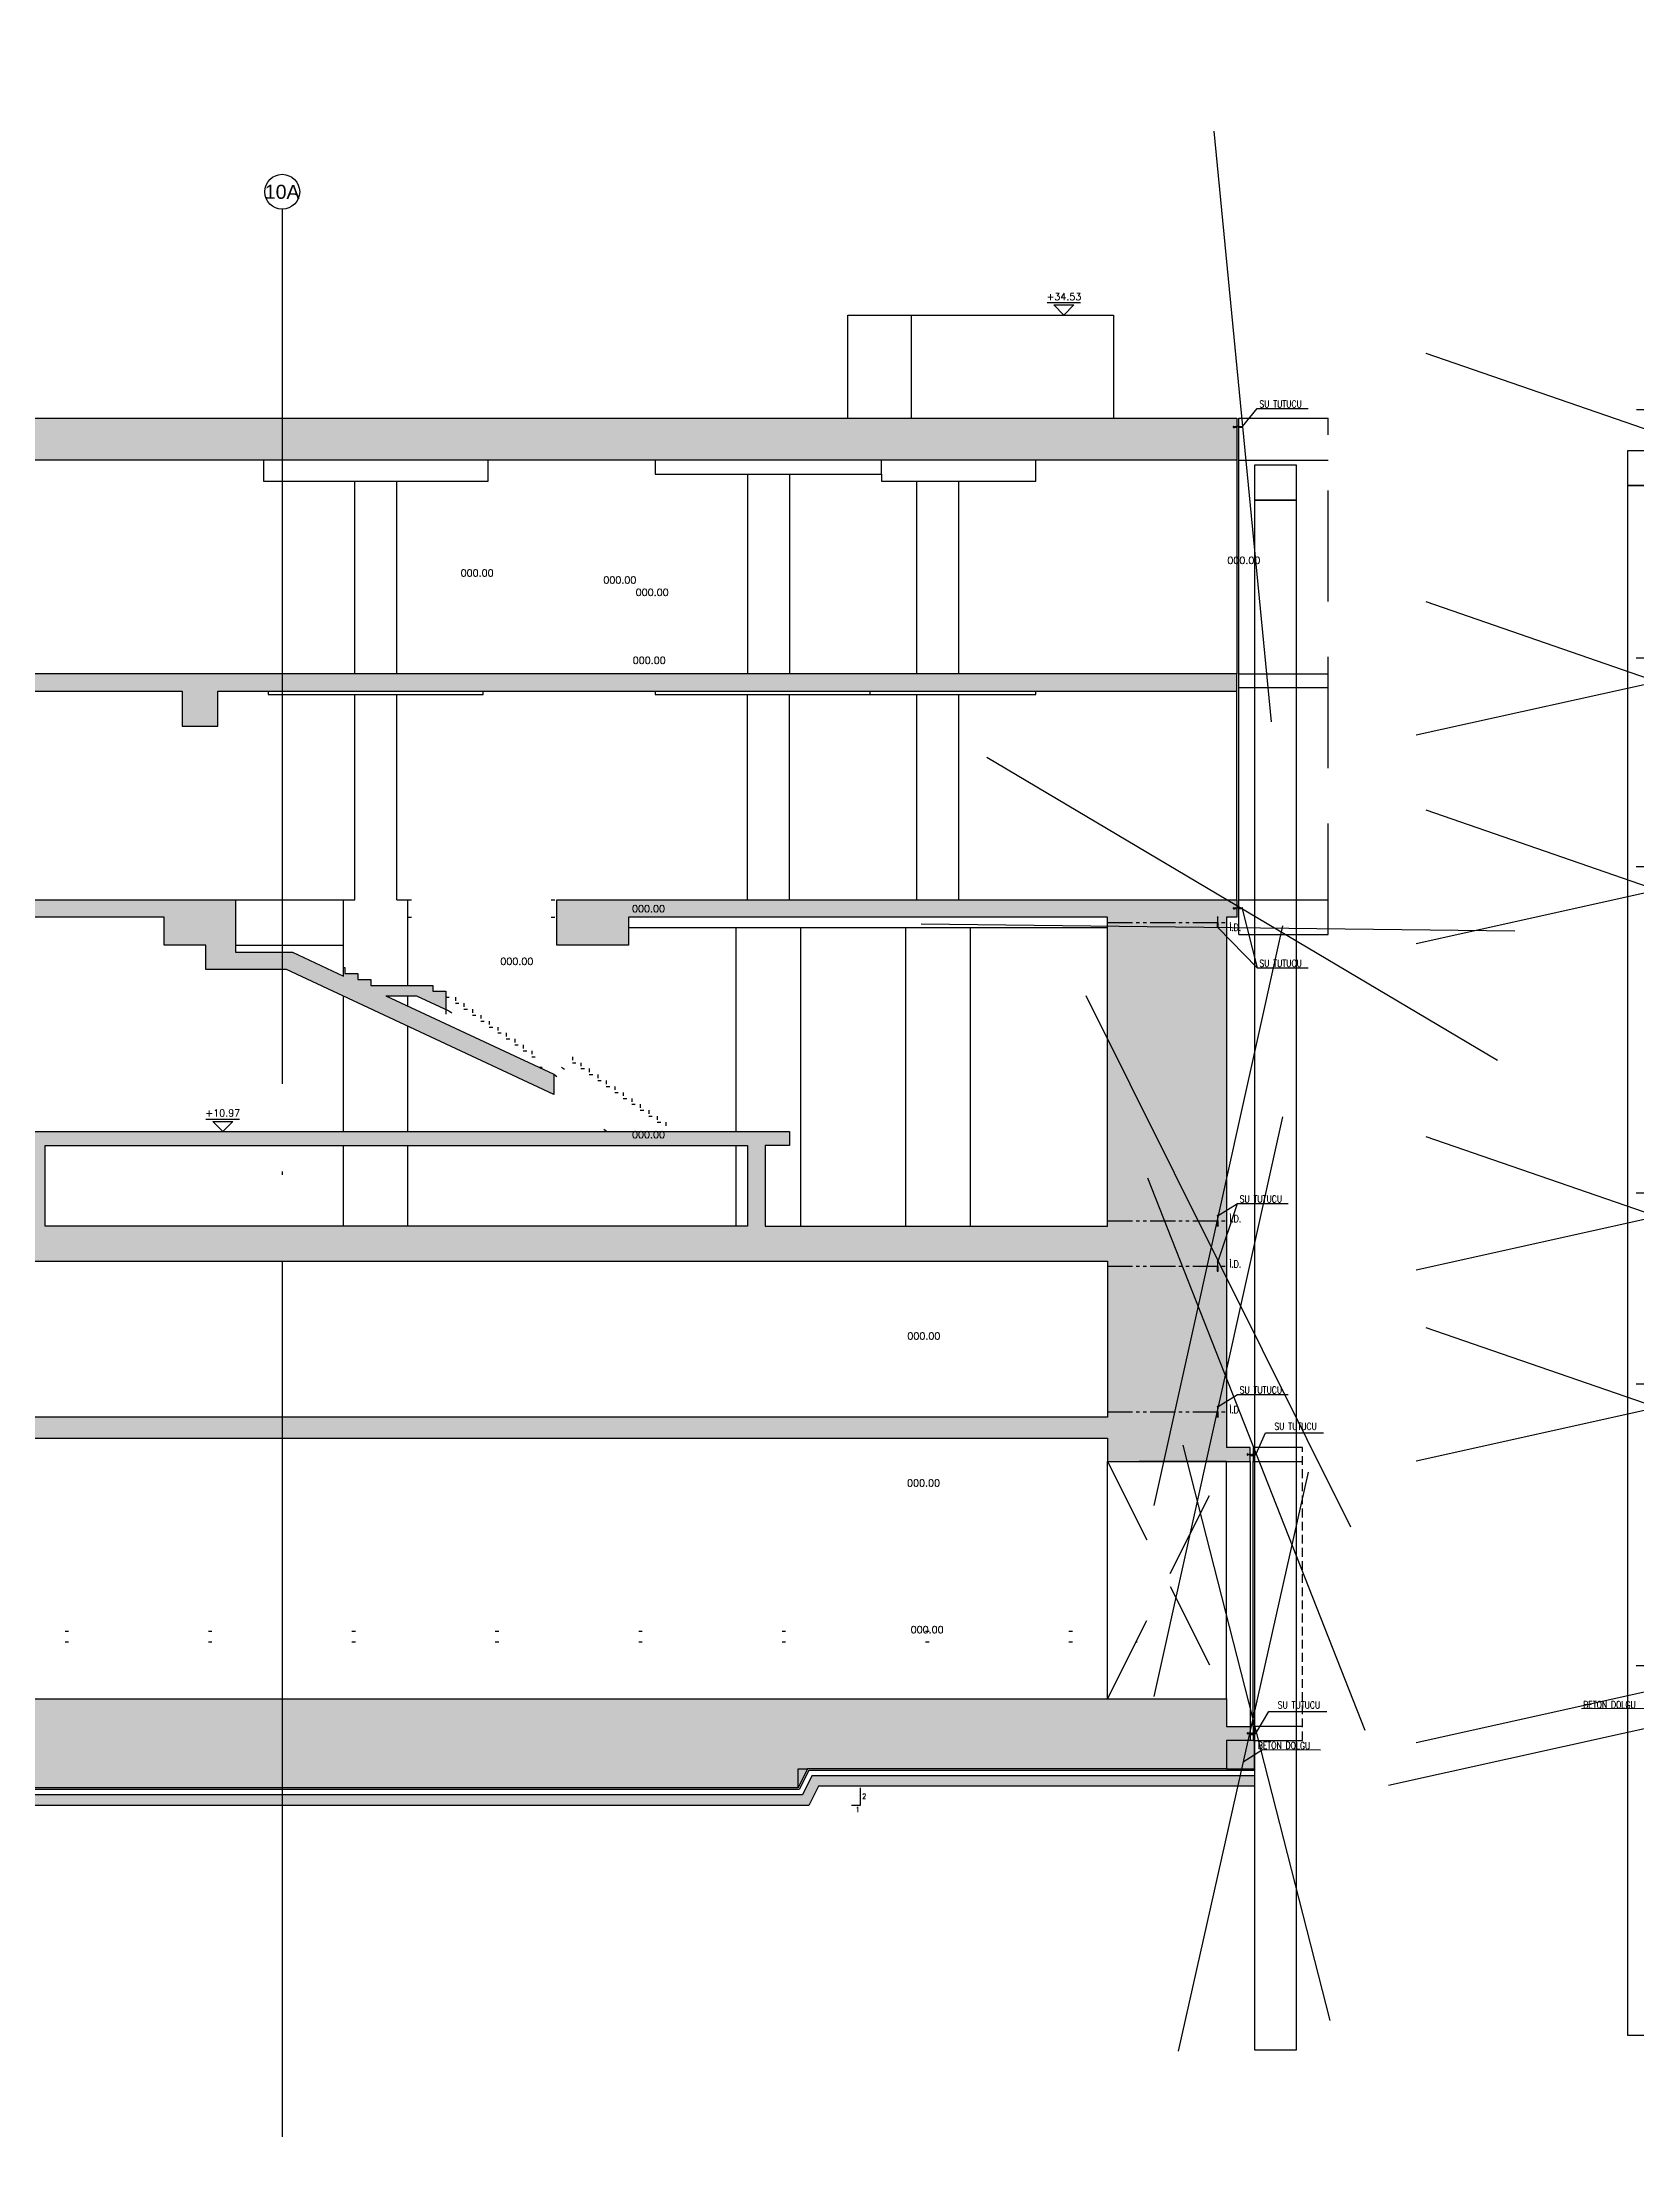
# Model space of a CAD drawing. Header units: millimetres. Extents: x 400392 to 401186, y 4543812 to 4544115.
# Drawn here: x 400952 to 400997.6, y 4543889.4 to 4543950 of the extents above; entities that cross this region are included whole.
import ezdxf
from ezdxf.enums import TextEntityAlignment as Align

# ---------------------------------------------------------------- set-up
doc = ezdxf.new("R2010")
doc.units = ezdxf.units.MM
for name, pattern in [('ACAD_ISO05W100', [33, 24, -3, 0, -3, 0, -3]), ('AKS', [3, 2.5, -0.25, 0, -0.25]), ('CIZGI', [0.4, 0.25, -0.15]), ('CONTINU', [0]), ('Dot', [4, 0, -4]), ('HIDDEN', [0.375, 0.25, -0.125]), ('HIDDEN2', [4.7625, 3.175, -1.5875]), ('UUC-ST-KAL-I05-101-U-000$0$ACAD_ISO05W100', [33, 24, -3, 0, -3, 0, -3])]:
    doc.linetypes.add(name, pattern=pattern)
for name, color, linetype in [('aks prota', 2, 'AKS'), ('caks prota', 4, 'Continuous'), ('görünüş prota', 4, 'Continuous'), ('inşaat derzi prota', 11, 'Continuous'), ('kesik prota', 2, 'CIZGI'), ('kesit prota', 1, 'Continuous'), ('kesit tarama prota', 252, 'Continuous'), ('kolon tarama prota', 252, 'Continuous'), ('kot prota', 4, 'Continuous'), ('not yazısı prota', 6, 'Continuous'), ('not çizgisi prota', 4, 'Continuous'), ('PRT-CST-rc_level', 6, 'Continuous'), ('PRT-CST-rc_levermark', 4, 'Continuous'), ('st_s_not yazısı', 6, 'Continuous'), ('st_s_su tutucu', 2, 'Continuous'), ('st_s_ölçü', 4, 'Continuous'), ('t35 prota', 3, 'Continuous'), ('taks prota', 7, 'Continuous'), ('UUC-ST-KAL-I05-101-U-000$0$st_s_su tutucu', 2, 'Continuous')]:
    doc.layers.add(name, color=color, linetype=linetype)
doc.layers.add('PRT-KD-kazik', color=172, linetype='Continuous', lineweight=25)
doc.styles.add('NOT', font='romanstw.shx')
doc.styles.add('OLCU', font='romanstw.shx')
doc.styles.add('TAKS', font='Arial Unicode.ttf')
doc.styles.add('TSIMPLEX', font='romanstw.shx')
doc.dimstyles.new('1-50', dxfattribs={"dimtxt": 10, "dimasz": 4, "dimexe": 4, "dimexo": 8, "dimgap": 4, "dimtad": 1, "dimdec": 1, "dimrnd": 0.05, "dimzin": 9, "dimdsep": 46, "dimtxsty": 'OLCU', "dimblk1": 'OBLIQUE', "dimblk2": 'OBLIQUE', "dimsah": 1, "dimcen": 2, "dimdle": 4, "dimclrd": 4, "dimclre": 4, "dimclrt": 3, "dimadec": 1, "dimazin": 0, "dimtfac": 1, "dimtdec": 1, "dimtix": 1, "dimtmove": 2, "dimatfit": 3, "dimldrblk": 'OBLIQUE', "dimfxl": 1, "dimtvp": 1, "dimtolj": 1, "dimtzin": 1, "dimarcsym": 0})

# ---------------------------------------------------------------- blocks, each defined once
blk = doc.blocks.new('_Oblique')
at = {"layer": 'st_s_ölçü', "lineweight": -2}
blk.add_line((-0.5, -0.5), (0.5, 0.5), dxfattribs=at)
blk = doc.blocks.new('KOTK5')
at = {"layer": 'PRT-CST-rc_levermark'}
blk.add_line((217, 160), (-213, 160), dxfattribs=at)
blk.add_lwpolyline([(130, 130), (-130, 130), (0, 0)], close=True, dxfattribs=at)
at = {"layer": 'PRT-CST-rc_level', "style": 'OLCU'}
blk.add_attdef('000.00', text='', height=90, dxfattribs=at).set_placement((0, 193), align=Align.CENTER)
blk = doc.blocks.new('D')
at = {"layer": 'st_s_su tutucu', "linetype": 'CONTINU', "ltscale": 0.2}
for p, q in [((-39988, 52508), (-39993, 52508)), ((-39993, 52508), (-39993, 52507)), ((-39993, 52507), (-39991, 52506)), ((-39991, 52499), (-39992, 52499)), ((-39992, 52499), (-39992, 52498)), ((-39992, 52498), (-39991, 52498)), ((-39991, 52489), (-39992, 52489)), ((-39992, 52489), (-39992, 52488)), ((-39992, 52488), (-39991, 52488)), ((-39991, 52479), (-39992, 52479)), ((-39992, 52479), (-39992, 52478)), ((-39992, 52478), (-39991, 52478)), ((-39992, 52468), (-39992, 52469)), ((-39992, 52469), (-39991, 52469)), ((-39991, 52468), (-39992, 52468)), ((-39991, 52506), (-39991, 52499)), ((-39991, 52498), (-39991, 52489)), ((-39991, 52488), (-39991, 52479)), ((-39991, 52469), (-39991, 52478)), ((-39991, 52459), (-39991, 52468)), ((-39990, 52506), (-39988, 52507)), ((-39990, 52499), (-39990, 52506)), ((-39989, 52499), (-39990, 52499)), ((-39990, 52489), (-39990, 52498)), ((-39990, 52498), (-39989, 52498)), ((-39989, 52489), (-39990, 52489)), ((-39990, 52479), (-39990, 52488)), ((-39990, 52488), (-39989, 52488)), ((-39989, 52479), (-39990, 52479)), ((-39990, 52478), (-39989, 52478)), ((-39990, 52478), (-39990, 52469)), ((-39990, 52469), (-39989, 52469)), ((-39989, 52468), (-39990, 52468)), ((-39990, 52468), (-39990, 52459)), ((-39989, 52498), (-39989, 52499)), ((-39989, 52488), (-39989, 52489)), ((-39989, 52478), (-39989, 52479)), ((-39989, 52469), (-39989, 52468)), ((-39988, 52507), (-39988, 52508)), ((-39993, 52449), (-39991, 52450)), ((-39993, 52448), (-39993, 52449)), ((-39988, 52448), (-39993, 52448)), ((-39992, 52458), (-39992, 52459)), ((-39992, 52459), (-39991, 52459)), ((-39991, 52458), (-39992, 52458)), ((-39991, 52450), (-39991, 52458)), ((-39990, 52459), (-39989, 52459)), ((-39989, 52458), (-39990, 52458)), ((-39990, 52458), (-39990, 52450)), ((-39990, 52450), (-39988, 52449)), ((-39989, 52459), (-39989, 52458)), ((-39988, 52449), (-39988, 52448))]:
    blk.add_line(p, q, dxfattribs=at)

msp = doc.modelspace()

# ---------------------------------------------------------------- hatches: boundary and pattern name
at = {"layer": 'kesit tarama prota'}
h = msp.add_hatch(color=256, dxfattribs=at)
h.dxf.hatch_style = 1
h.paths.add_polyline_path([(400986.17786, 4543939.232), (400906.40129, 4543939.232), (400906.40129, 4543941.172), (400901.79816, 4543941.172), (400901.79816, 4543939.232), (400880.97478, 4543939.232), (400880.97478, 4543908.48188), (400880.57478, 4543908.48188), (400880.57478, 4543908.08188), (400882.97478, 4543908.08188), (400882.97478, 4543910.082), (400891.07478, 4543910.082), (400891.07478, 4543908.78201), (400898.61117, 4543908.78201), (400898.61117, 4543910.082), (400982.47521, 4543910.082), (400982.47521, 4543909.41195), (400986.55838, 4543909.41196), (400986.55838, 4543909.81196), (400985.87786, 4543909.81196), (400985.87786, 4543924.972), (400986.17786, 4543924.972), (400986.17786, 4543925.472), (400966.73822, 4543925.472), (400966.73822, 4543924.172), (400968.77962, 4543924.172), (400968.77962, 4543924.972), (400982.47521, 4543924.972), (400982.47521, 4543916.142), (400972.69273, 4543916.142), (400972.69273, 4543918.442), (400973.38338, 4543918.442), (400973.38338, 4543918.842), (400950.91611, 4543918.842), (400950.91611, 4543918.442), (400951.59663, 4543918.442), (400951.59663, 4543916.142), (400909.72295, 4543916.142), (400922.4189, 4543923.47202), (400925.78776, 4543923.47202), (400925.78776, 4543924.972), (400930.98287, 4543924.972), (400930.98287, 4543923.472), (400937.28287, 4543923.472), (400937.28287, 4543924.972), (400955.50858, 4543924.972), (400955.50858, 4543924.172), (400956.70054, 4543924.172), (400956.70054, 4543923.472), (400959.00781, 4543923.472), (400966.65083, 4543919.90205), (400966.65083, 4543920.4794), (400961.84957, 4543922.722), (400962.71992, 4543922.722), (400963.55932, 4543922.33718), (400963.55932, 4543922.682), (400963.55932, 4543922.852), (400963.1885, 4543922.852), (400963.1885, 4543923.022), (400961.41598, 4543923.022), (400961.41598, 4543923.192), (400961.04516, 4543923.192), (400961.04516, 4543923.362), (400960.63464, 4543923.362), (400960.63464, 4543923.28948), (400959.17341, 4543923.972), (400957.55119, 4543923.972), (400957.55119, 4543925.472), (400937.97059, 4543925.472), (400945.69554, 4543929.93201), (400949.71785, 4543929.93201), (400949.71785, 4543931.432), (400956.02002, 4543931.432), (400956.02002, 4543930.43201), (400957.0408, 4543930.43201), (400957.0408, 4543931.432), (400986.17786, 4543931.432), (400986.17786, 4543931.93201), (400946.89388, 4543931.93201), (400946.89388, 4543931.782), (400946.60388, 4543931.782), (400946.60388, 4543931.612), (400946.31388, 4543931.612), (400946.31388, 4543931.442), (400946.02388, 4543931.442), (400946.02388, 4543931.272), (400945.73388, 4543931.272), (400945.73388, 4543931.102), (400945.44388, 4543931.102), (400945.44388, 4543930.932), (400945.15388, 4543930.932), (400945.15388, 4543930.762), (400944.86388, 4543930.762), (400944.86388, 4543930.592), (400944.57388, 4543930.592), (400944.57388, 4543930.422), (400944.28388, 4543930.422), (400944.28388, 4543930.252), (400943.99388, 4543930.252), (400943.99388, 4543930.082), (400943.70388, 4543930.082), (400943.70388, 4543929.912), (400943.41388, 4543929.912), (400943.41388, 4543929.742), (400942.22388, 4543929.742), (400942.22388, 4543929.572), (400941.93388, 4543929.572), (400941.93388, 4543929.402), (400941.64388, 4543929.402), (400941.64388, 4543929.232), (400941.35388, 4543929.232), (400941.35388, 4543929.062), (400941.06388, 4543929.062), (400941.06388, 4543928.892), (400940.77388, 4543928.892), (400940.77388, 4543928.722), (400940.48388, 4543928.722), (400940.48388, 4543928.552), (400940.19388, 4543928.552), (400940.19388, 4543928.382), (400939.90388, 4543928.382), (400939.90388, 4543928.212), (400939.61388, 4543928.212), (400939.61388, 4543928.042), (400939.32388, 4543928.042), (400939.32388, 4543927.872), (400939.03388, 4543927.872), (400939.03388, 4543927.702), (400938.74388, 4543927.702), (400938.74388, 4543927.532), (400937.55388, 4543927.532), (400937.55388, 4543927.362), (400937.26388, 4543927.362), (400937.26388, 4543927.192), (400936.97388, 4543927.192), (400936.97388, 4543927.022), (400936.68388, 4543927.022), (400936.68388, 4543926.852), (400936.39388, 4543926.852), (400936.39388, 4543926.682), (400936.10388, 4543926.682), (400936.10388, 4543926.512), (400935.81388, 4543926.512), (400935.81388, 4543926.342), (400935.52388, 4543926.342), (400935.52388, 4543926.172), (400935.23388, 4543926.172), (400935.23388, 4543926.002), (400934.94388, 4543926.002), (400934.94388, 4543925.832), (400934.65388, 4543925.832), (400934.65388, 4543925.662), (400934.36388, 4543925.662), (400934.36388, 4543925.472), (400932.60787, 4543925.472), (400932.60787, 4543925.272), (400934.37381, 4543925.272), (400934.37381, 4543923.972), (400931.48287, 4543923.972), (400931.48287, 4543925.272), (400931.80787, 4543925.272), (400931.80787, 4543925.472), (400924.49578, 4543925.472), (400924.49578, 4543925.322), (400924.20578, 4543925.322), (400924.20578, 4543925.152), (400923.91578, 4543925.152), (400923.91578, 4543924.982), (400923.62578, 4543924.982), (400923.62578, 4543924.812), (400923.33578, 4543924.812), (400923.33578, 4543924.642), (400923.04578, 4543924.642), (400923.04578, 4543924.472), (400922.75578, 4543924.472), (400922.75578, 4543924.302), (400922.46578, 4543924.302), (400922.46578, 4543924.132), (400922.17578, 4543924.132), (400922.17578, 4543923.962), (400921.88578, 4543923.962), (400921.88578, 4543923.792), (400921.59578, 4543923.792), (400921.59578, 4543923.622), (400921.30578, 4543923.622), (400921.30578, 4543923.452), (400921.01578, 4543923.452), (400921.01578, 4543923.282), (400920.72578, 4543923.282), (400920.72578, 4543923.112), (400919.52578, 4543923.112), (400919.52578, 4543922.942), (400919.23578, 4543922.942), (400919.23578, 4543922.772), (400918.94578, 4543922.772), (400918.94578, 4543922.602), (400918.65578, 4543922.602), (400918.65578, 4543922.432), (400918.36578, 4543922.432), (400918.36578, 4543922.262), (400918.07578, 4543922.262), (400918.07578, 4543922.092), (400917.78578, 4543922.092), (400917.78578, 4543921.922), (400917.49578, 4543921.922), (400917.49578, 4543921.752), (400917.20578, 4543921.752), (400917.20578, 4543921.582), (400916.91578, 4543921.582), (400916.91578, 4543921.412), (400916.62578, 4543921.412), (400916.62578, 4543921.242), (400916.33578, 4543921.242), (400916.33578, 4543921.072), (400916.04578, 4543921.072), (400916.04578, 4543920.902), (400915.75578, 4543920.902), (400915.75578, 4543920.732), (400914.55578, 4543920.732), (400914.55578, 4543920.562), (400914.26578, 4543920.562), (400914.26578, 4543920.392), (400913.97578, 4543920.392), (400913.97578, 4543920.222), (400913.68578, 4543920.222), (400913.68578, 4543920.052), (400913.39578, 4543920.052), (400913.39578, 4543919.882), (400913.10578, 4543919.882), (400913.10578, 4543919.712), (400912.81578, 4543919.712), (400912.81578, 4543919.542), (400912.52578, 4543919.542), (400912.52578, 4543919.372), (400912.23578, 4543919.372), (400912.23578, 4543919.202), (400911.94578, 4543919.202), (400911.94578, 4543919.032), (400911.65578, 4543919.032), (400911.65578, 4543918.862), (400911.36578, 4543918.862), (400911.36578, 4543918.692), (400911.07578, 4543918.692), (400911.07578, 4543918.522), (400910.78578, 4543918.522), (400910.78578, 4543918.352), (400909.58578, 4543918.352), (400909.58578, 4543918.182), (400909.29578, 4543918.182), (400909.29578, 4543918.012), (400909.00578, 4543918.012), (400909.00578, 4543917.842), (400908.71578, 4543917.842), (400908.71578, 4543917.672), (400908.42578, 4543917.672), (400908.42578, 4543917.502), (400908.13578, 4543917.502), (400908.13578, 4543917.332), (400907.84578, 4543917.332), (400907.84578, 4543917.162), (400907.55578, 4543917.162), (400907.55578, 4543916.992), (400907.26578, 4543916.992), (400907.26578, 4543916.822), (400906.97578, 4543916.822), (400906.97578, 4543916.652), (400906.68578, 4543916.652), (400906.68578, 4543916.482), (400906.39578, 4543916.482), (400906.39578, 4543916.312), (400906.10578, 4543916.312), (400906.10578, 4543916.142), (400905.81578, 4543916.142), (400905.81578, 4543915.972), (400905.52578, 4543915.972), (400905.52578, 4543915.802), (400904.32578, 4543915.802), (400904.32578, 4543915.632), (400904.03578, 4543915.632), (400904.03578, 4543915.462), (400903.74578, 4543915.462), (400903.74578, 4543915.292), (400903.45578, 4543915.292), (400903.45578, 4543915.122), (400903.16578, 4543915.122), (400903.16578, 4543914.952), (400902.87578, 4543914.952), (400902.87578, 4543914.782), (400902.58578, 4543914.782), (400902.58578, 4543914.612), (400902.29578, 4543914.612), (400902.29578, 4543914.442), (400902.00578, 4543914.442), (400902.00578, 4543914.272), (400901.71578, 4543914.272), (400901.71578, 4543914.102), (400901.42578, 4543914.102), (400901.42578, 4543913.932), (400901.13578, 4543913.932), (400901.13578, 4543913.762), (400900.84578, 4543913.762), (400900.84578, 4543913.592), (400900.55578, 4543913.592), (400900.55578, 4543913.422), (400900.26578, 4543913.422), (400900.26578, 4543913.252), (400899.06578, 4543913.252), (400899.06578, 4543913.082), (400898.77578, 4543913.082), (400898.77578, 4543912.912), (400898.48578, 4543912.912), (400898.48578, 4543912.742), (400898.19578, 4543912.742), (400898.19578, 4543912.572), (400897.90578, 4543912.572), (400897.90578, 4543912.402), (400897.61578, 4543912.402), (400897.61578, 4543912.232), (400897.32578, 4543912.232), (400897.32578, 4543912.062), (400897.03578, 4543912.062), (400897.03578, 4543911.892), (400896.74578, 4543911.892), (400896.74578, 4543911.722), (400896.45578, 4543911.722), (400896.45578, 4543911.552), (400896.16578, 4543911.552), (400896.16578, 4543911.382), (400895.87578, 4543911.382), (400895.87578, 4543911.212), (400895.58578, 4543911.212), (400895.58578, 4543911.042), (400895.29578, 4543911.042), (400895.29578, 4543910.872), (400895.00578, 4543910.872), (400895.00578, 4543910.382), (400894.70578, 4543910.382), (400894.70578, 4543910.682), (400892.77478, 4543910.682), (400892.77478, 4543910.482), (400894.50578, 4543910.482), (400894.50578, 4543910.182), (400895.00578, 4543910.182), (400895.00578, 4543909.18201), (400891.67478, 4543909.18201), (400891.67478, 4543910.482), (400891.97478, 4543910.482), (400891.97478, 4543910.682), (400882.97478, 4543910.682), (400882.97478, 4543915.54199), (400894.62478, 4543915.54199), (400894.62478, 4543915.142), (400895.82478, 4543915.142), (400895.82478, 4543916.142), (400882.47478, 4543916.142), (400882.47478, 4543924.972), (400890.02478, 4543924.972), (400890.02478, 4543923.472), (400894.75842, 4543923.472), (400897.3565, 4543924.972), (400911.12478, 4543924.972), (400911.12478, 4543924.272), (400911.72478, 4543924.272), (400911.72478, 4543925.472), (400898.22252, 4543925.472), (400905.94745, 4543929.932), (400909.90976, 4543929.932), (400909.90976, 4543931.432), (400937.72503, 4543931.432), (400937.72503, 4543931.932), (400907.10578, 4543931.932), (400907.10578, 4543931.782), (400906.81578, 4543931.782), (400906.81578, 4543931.612), (400906.52578, 4543931.612), (400906.52578, 4543931.442), (400906.23578, 4543931.442), (400906.23578, 4543931.272), (400905.94578, 4543931.272), (400905.94578, 4543931.102), (400905.65578, 4543931.102), (400905.65578, 4543930.932), (400905.36578, 4543930.932), (400905.36578, 4543930.762), (400905.07578, 4543930.762), (400905.07578, 4543930.592), (400904.78578, 4543930.592), (400904.78578, 4543930.422), (400904.49578, 4543930.422), (400904.49578, 4543930.252), (400904.20578, 4543930.252), (400904.20578, 4543930.082), (400903.91578, 4543930.082), (400903.91578, 4543929.912), (400903.62578, 4543929.912), (400903.62578, 4543929.742), (400902.42578, 4543929.742), (400902.42578, 4543929.572), (400902.13578, 4543929.572), (400902.13578, 4543929.402), (400901.84578, 4543929.402), (400901.84578, 4543929.232), (400901.55578, 4543929.232), (400901.55578, 4543929.062), (400901.26578, 4543929.062), (400901.26578, 4543928.892), (400900.97578, 4543928.892), (400900.97578, 4543928.722), (400900.68578, 4543928.722), (400900.68578, 4543928.552), (400900.39578, 4543928.552), (400900.39578, 4543928.382), (400900.10578, 4543928.382), (400900.10578, 4543928.212), (400899.81578, 4543928.212), (400899.81578, 4543928.042), (400899.52578, 4543928.042), (400899.52578, 4543927.872), (400899.23578, 4543927.872), (400899.23578, 4543927.702), (400898.94578, 4543927.702), (400898.94578, 4543927.532), (400897.74578, 4543927.532), (400897.74578, 4543927.362), (400897.45578, 4543927.362), (400897.45578, 4543927.192), (400897.16578, 4543927.192), (400897.16578, 4543927.022), (400896.87578, 4543927.022), (400896.87578, 4543926.852), (400896.58578, 4543926.852), (400896.58578, 4543926.682), (400896.29578, 4543926.682), (400896.29578, 4543926.512), (400896.00578, 4543926.512), (400896.00578, 4543926.342), (400895.71578, 4543926.342), (400895.71578, 4543926.172), (400895.42578, 4543926.172), (400895.42578, 4543926.002), (400895.13578, 4543926.002), (400895.13578, 4543925.832), (400894.84578, 4543925.832), (400894.84578, 4543925.662), (400894.55578, 4543925.662), (400894.55578, 4543925.472), (400892.77478, 4543925.472), (400892.77478, 4543925.272), (400894.56571, 4543925.272), (400894.56571, 4543923.972), (400890.52478, 4543923.972), (400890.52478, 4543924.972), (400891.67478, 4543924.972), (400891.67478, 4543925.272), (400891.97478, 4543925.272), (400891.97478, 4543925.472), (400882.47478, 4543925.472), (400882.47478, 4543931.432), (400894.62478, 4543931.432), (400894.62478, 4543930.932), (400895.22478, 4543930.932), (400895.22478, 4543931.932), (400882.47478, 4543931.932), (400882.47478, 4543938.03201), (400902.29819, 4543938.03201), (400902.29817, 4543940.672), (400905.90129, 4543940.672), (400905.90129, 4543938.03201), (400986.17786, 4543938.03201)])
h.paths.add_polyline_path([(400909.40976, 4543931.732), (400909.40976, 4543930.432), (400905.1983, 4543930.432), (400907.41596, 4543931.732)], flags=16)
h.paths.add_polyline_path([(400903.63571, 4543929.542), (400903.63571, 4543929.17466), (400899.25571, 4543926.64587), (400899.25571, 4543927.48186), (400902.77008, 4543929.542)], flags=16)
h.paths.add_polyline_path([(400922.58835, 4543923.97202), (400924.80596, 4543925.272), (400925.28776, 4543925.272), (400925.28776, 4543923.97202)], flags=16)
h.paths.add_polyline_path([(400914.90008, 4543920.532), (400915.75578, 4543920.532), (400915.75578, 4543920.20242), (400911.08578, 4543917.50619), (400911.08578, 4543918.29604)], flags=16)
h.paths.add_polyline_path([(400898.95571, 4543927.332), (400898.95571, 4543926.47266), (400894.86571, 4543924.1113), (400894.86571, 4543925.44186), (400898.09008, 4543927.332)], flags=16)
h.paths.add_polyline_path([(400910.78578, 4543918.152), (400910.78578, 4543917.33298), (400908.72297, 4543916.14202), (400907.06818, 4543916.14202), (400907.06818, 4543916.47434), (400909.93008, 4543918.152)], flags=16)
h.paths.add_polyline_path([(400936.71024, 4543915.542), (400936.71024, 4543915.142), (400982.47521, 4543915.142), (400982.47521, 4543910.682), (400898.61117, 4543910.682), (400907.02891, 4543915.542), (400909.72478, 4543915.542), (400909.72478, 4543915.142), (400910.32478, 4543915.142), (400910.32478, 4543915.542)], flags=16)
h.paths.add_polyline_path([(400905.53573, 4543915.602), (400905.53573, 4543915.25725), (400900.56578, 4543912.38785), (400900.56578, 4543913.19604), (400904.67008, 4543915.602)], flags=16)
h.paths.add_polyline_path([(400934.67381, 4543925.44186), (400937.89818, 4543927.332), (400938.74388, 4543927.332), (400938.74388, 4543926.49581), (400936.78287, 4543925.36362), (400936.78287, 4543923.972), (400934.67381, 4543923.972)], flags=16)
h.paths.add_polyline_path([(400939.04388, 4543927.47604), (400942.56818, 4543929.542), (400943.41388, 4543929.542), (400943.41388, 4543929.19204), (400939.04388, 4543926.66902)], flags=16)
h.paths.add_polyline_path([(400900.26578, 4543913.052), (400900.26578, 4543912.21465), (400897.81117, 4543910.79747), (400897.81117, 4543909.18201), (400895.30578, 4543909.18201), (400895.30578, 4543910.64604), (400899.41008, 4543913.052)], flags=16)
h.paths.add_polyline_path([(400945.56157, 4543930.76916), (400947.20406, 4543931.73201), (400949.21785, 4543931.73201), (400949.21785, 4543930.43201), (400945.56157, 4543930.43201)], flags=16)
h.paths.add_polyline_path([(400952.10698, 4543918.442), (400972.18338, 4543918.442), (400972.18338, 4543916.142), (400952.10698, 4543916.142)], flags=16)
h = msp.add_hatch(color=256, dxfattribs=at)
h.dxf.hatch_style = 1
h.paths.add_polyline_path([(400986.55838, 4543901.83998), (400985.87786, 4543901.83998), (400985.87786, 4543902.632), (400882.6109, 4543902.632), (400882.47478, 4543902.632), (400882.47476, 4543902.632), (400880.9748, 4543902.632), (400880.97483, 4543901.63188), (400880.57478, 4543901.63188), (400880.57478, 4543901.23188), (400880.97483, 4543901.23188), (400880.97483, 4543900.632), (400950.38588, 4543900.632), (400950.66088, 4543900.082), (400973.62845, 4543900.08201), (400973.90344, 4543900.632), (400985.87786, 4543900.632), (400985.87786, 4543901.43998), (400986.55838, 4543901.43998)])
h = msp.add_hatch(color=256, dxfattribs=at)
h.dxf.hatch_style = 1
h.paths.add_polyline_path([(400986.67786, 4543901.43998), (400985.87786, 4543901.43998), (400985.87786, 4543900.632), (400986.67786, 4543900.632)])
h = msp.add_hatch(dxfattribs=at)
h.set_pattern_fill('AR-CONC', color=253, scale=0.001)
h.set_pattern_definition([(50, (401054.30245, 4543594.44022), (0.18218467, -0.015939086), [0.01905, -0.20955]), (355, (401054.30245, 4543594.44022), (-0.03524342, 0.19105685), [0.01524, -0.16764058]), (100.451445, (401054.31763, 4543594.4389), (0.14694125, 0.17511775), [0.01619001, -0.17809024]), (46.1842, (401054.30245, 4543594.49102), (0.27107904, -0.04204233), [0.028575, -0.314325]), (96.63556, (401054.32504, 4543594.48752), (0.23740413, 0.24742612), [0.02428502, -0.2671356]), (351.18415, (401054.30245, 4543594.49102), (0.23740413, 0.24742612), [0.02285997, -0.25145973]), (21, (401054.32785, 4543594.47832), (0.15161439, -0.1022652), [0.01905, -0.20955]), (326, (401054.32785, 4543594.47832), (0.06180203, 0.18418797), [0.01524, -0.16764]), (71.451445, (401054.34049, 4543594.4698), (0.21341642, 0.08192277), [0.01619001, -0.17808994]), (37.5, (401054.30245, 4543594.44022), (0.003088603, 0.084555039), [0, -0.165608, 0, -0.17018, 0, -0.168275]), (7.5, (401054.30245, 4543594.44022), (0.066819663, 0.100180575), [0, -0.097028, 0, -0.161798, 0, -0.064135]), (327.5, (401054.24581, 4543594.44022), (0.135590595, -0.005728744), [0, -0.0635, 0, -0.19812, 0, -0.26289]), (317.5, (401054.22041, 4543594.44022), (0.14812918, 0.02542649), [0, -0.08255, 0, -0.131572, 0, -0.18669])])
h.paths.add_polyline_path([(400973.93746, 4543899.58201), (400974.21246, 4543900.132), (400986.67786, 4543900.132), (400986.67786, 4543900.432), (400974.02705, 4543900.432), (400973.75205, 4543899.88201), (400950.53727, 4543899.882), (400950.26227, 4543900.432), (400880.17483, 4543900.432), (400880.17483, 4543900.132), (400950.07686, 4543900.132), (400950.35186, 4543899.582)])

# ---------------------------------------------------------------- linework, layer by layer
at = {"layer": 'aks prota', "ltscale": 10}
msp.add_line((400958.88192, 4543945.20553), (400958.88192, 4543889.40003), dxfattribs=at)
at = {"layer": 'caks prota', "ltscale": 0.05}
msp.add_circle((400958.88192, 4543945.70553), 0.5, dxfattribs=at)
at = {"layer": 'görünüş prota', "color": 4}
for p, q in [((400976.87454, 4543939.232), (400976.87454, 4543942.182)), ((400986.1789, 4543931.93201), (400986.1789, 4543938.03201)), ((400960.95813, 4543931.932), (400960.95813, 4543937.43201)), ((400962.15813, 4543931.932), (400962.15813, 4543937.43201)), ((400972.18338, 4543937.63201), (400972.18338, 4543931.932)), ((400973.38338, 4543937.63201), (400973.38338, 4543931.932)), ((400977.02948, 4543931.93201), (400977.02948, 4543937.43201)), ((400978.2294, 4543931.93201), (400978.2294, 4543937.43201)), ((400960.95813, 4543925.472), (400960.95813, 4543931.332)), ((400962.15813, 4543925.472), (400962.15813, 4543931.332)), ((400972.18338, 4543925.472), (400972.18338, 4543931.332)), ((400973.38338, 4543925.472), (400973.38338, 4543931.332)), ((400977.02948, 4543925.472), (400977.02948, 4543931.332)), ((400978.2294, 4543925.472), (400978.2294, 4543931.332)), ((400986.17786, 4543925.472), (400986.17786, 4543931.432)), ((400960.63464, 4543923.28948), (400960.63464, 4543925.472)), ((400962.47527, 4543923.022), (400962.47527, 4543925.472)), ((400971.85976, 4543918.842), (400971.85976, 4543924.672)), ((400973.70587, 4543916.142), (400973.70587, 4543924.672)), ((400976.70578, 4543924.672), (400976.70578, 4543916.142)), ((400978.54979, 4543924.672), (400978.54979, 4543916.142)), ((400960.63464, 4543918.842), (400960.63464, 4543922.71213)), ((400962.47527, 4543922.42975), (400962.47527, 4543922.722)), ((400962.47527, 4543918.842), (400962.47527, 4543921.8524)), ((400960.63464, 4543916.142), (400960.63464, 4543918.442)), ((400962.47527, 4543916.142), (400962.47527, 4543918.442)), ((400971.85976, 4543916.142), (400971.85976, 4543918.442))]:
    msp.add_line(p, q, dxfattribs=at)
at = {"layer": 'görünüş prota', "color": 4, "linetype": 'Dot'}
for p, q in [((400882.97478, 4543904.562), (400982.47521, 4543904.562)), ((400882.97478, 4543904.262), (400982.47521, 4543904.262))]:
    msp.add_line(p, q, dxfattribs=at)
at = {"layer": 'görünüş prota', "color": 4}
for points in [[(400975.05525, 4543939.232), (400975.05525, 4543942.182), (400982.64885, 4543942.182), (400982.64885, 4543939.232)], [(400958.34548, 4543938.03201), (400958.34548, 4543937.43201), (400964.77078, 4543937.43201), (400964.77078, 4543938.03201)], [(400969.54861, 4543938.03201), (400969.54861, 4543937.63201), (400976.01815, 4543937.63201), (400976.01815, 4543938.03201)], [(400976.01815, 4543937.63201), (400976.01815, 4543937.43201), (400980.423, 4543937.43201), (400980.423, 4543938.03201)], [(400958.4823, 4543931.432), (400958.4823, 4543931.332), (400964.62823, 4543931.332), (400964.62823, 4543931.432)], [(400969.54575, 4543931.432), (400969.54575, 4543931.332), (400975.69168, 4543931.332), (400975.69168, 4543931.432)], [(400975.69168, 4543931.332), (400980.423, 4543931.332), (400980.423, 4543931.432)], [(400957.55119, 4543925.472), (400960.95813, 4543925.472)], [(400962.15813, 4543925.472), (400962.47527, 4543925.472)], [(400968.77962, 4543924.672), (400982.47521, 4543924.672)], [(400957.55119, 4543924.172), (400960.63464, 4543924.172)], [(400985.87786, 4543902.632), (400985.87786, 4543909.41196)], [(400986.55838, 4543909.41196), (400986.55838, 4543901.83998)]]:
    msp.add_lwpolyline(points, dxfattribs=at)
at = {"layer": 'görünüş prota', "color": 4, "linetype": 'Dot'}
for points in [[(400962.47527, 4543925.472), (400966.73822, 4543925.472)], [(400962.47527, 4543924.972), (400966.73822, 4543924.972)], [(400963.55932, 4543922.682), (400963.83266, 4543922.682), (400963.83266, 4543922.512), (400964.07537, 4543922.512), (400964.07537, 4543922.342), (400964.31807, 4543922.342), (400964.31807, 4543922.172), (400964.56078, 4543922.172), (400964.56078, 4543922.002), (400964.80348, 4543922.002), (400964.80348, 4543921.832), (400965.04619, 4543921.832), (400965.04619, 4543921.662), (400965.28889, 4543921.662), (400965.28889, 4543921.492), (400965.5316, 4543921.492), (400965.5316, 4543921.322), (400965.7743, 4543921.322), (400965.7743, 4543921.152), (400966.01701, 4543921.152), (400966.01701, 4543920.982), (400967.17714, 4543920.982), (400967.17714, 4543920.812), (400967.41985, 4543920.812), (400967.41985, 4543920.642), (400967.66255, 4543920.642), (400967.66255, 4543920.472), (400967.90526, 4543920.472), (400967.90526, 4543920.302), (400968.14796, 4543920.302), (400968.14796, 4543920.132), (400968.39067, 4543920.132), (400968.39067, 4543919.962), (400968.63337, 4543919.962), (400968.63337, 4543919.792), (400968.87608, 4543919.792), (400968.87608, 4543919.622), (400969.11878, 4543919.622), (400969.11878, 4543919.452), (400969.36149, 4543919.452), (400969.36149, 4543919.282), (400969.60419, 4543919.282), (400969.60419, 4543919.112), (400969.8469, 4543919.112), (400969.8469, 4543918.842)], [(400963.648, 4543922.29653), (400965.42448, 4543921.05221)], [(400966.21708, 4543920.682), (400966.87045, 4543920.682), (400969.49737, 4543918.842)], [(400966.65083, 4543920.4794), (400968.96581, 4543918.842)], [(400968.1568, 4543918.842), (400966.65083, 4543919.90205)]]:
    msp.add_lwpolyline(points, dxfattribs=at)
at = {"layer": 'görünüş prota'}
for points in [[(400986.67786, 4543900.582), (400973.93434, 4543900.582), (400973.65935, 4543900.03201), (400950.62998, 4543900.032), (400950.35498, 4543900.582), (400880.17483, 4543900.582)], [(400986.67786, 4543900.432), (400974.02705, 4543900.432), (400973.75205, 4543899.88201), (400950.53727, 4543899.882), (400950.26227, 4543900.432), (400880.17483, 4543900.432)], [(400985.87786, 4543900.632), (400986.67786, 4543900.632), (400986.67786, 4543900.132)], [(400986.67786, 4543900.132), (400974.21246, 4543900.132), (400973.93746, 4543899.58201), (400950.35186, 4543899.582), (400950.07686, 4543900.132), (400880.17483, 4543900.132)]]:
    msp.add_lwpolyline(points, dxfattribs=at)
at = {"layer": 'inşaat derzi prota', "linetype": 'ACAD_ISO05W100', "ltscale": 0.03}
for points in [[(400982.47521, 4543924.822), (400985.87786, 4543924.822)], [(400982.47521, 4543916.292), (400985.87786, 4543916.292)], [(400982.47521, 4543914.992), (400985.87786, 4543914.992)], [(400982.47521, 4543910.832), (400985.87786, 4543910.832)]]:
    msp.add_lwpolyline(points, dxfattribs=at)
at = {"layer": 'kesik prota', "ltscale": 10}
for points in [[(400982.47521, 4543902.632), (400985.87786, 4543909.41196), (400982.47521, 4543909.41195), (400985.87782, 4543902.632)], [(400973.62845, 4543900.08201), (400973.62845, 4543900.632), (400973.90344, 4543900.632)]]:
    msp.add_lwpolyline(points, dxfattribs=at)
at = {"layer": 'kesit prota', "color": 1}
for p, q in [((400898.61117, 4543910.082), (400982.47521, 4543910.082)), ((400982.47521, 4543910.082), (400982.47521, 4543909.41195)), ((400986.55838, 4543909.81196), (400985.87786, 4543909.81196)), ((400986.55838, 4543909.41196), (400986.55838, 4543909.81196)), ((400982.47521, 4543909.41195), (400986.55838, 4543909.41196))]:
    msp.add_line(p, q, dxfattribs=at)
at = {"layer": 'kesit prota', "color": 4, "linetype": 'Dot'}
msp.add_line((400983.29326, 4543904.262), (400983.32591, 4543904.262), dxfattribs=at)
at = {"layer": 'kesit prota', "color": 1}
for points in [[(400880.97478, 4543939.232), (400901.79816, 4543939.232), (400901.79816, 4543941.172), (400906.40129, 4543941.172), (400906.40129, 4543939.232), (400986.17786, 4543939.232), (400986.17786, 4543938.03201), (400905.90129, 4543938.03201), (400905.90129, 4543940.672)], [(400949.71785, 4543931.432), (400956.02002, 4543931.432), (400956.02002, 4543930.43201), (400957.0408, 4543930.43201), (400957.0408, 4543931.432), (400986.17786, 4543931.432), (400986.17786, 4543931.93201), (400946.89388, 4543931.93201)], [(400949.71785, 4543931.432), (400949.71785, 4543929.93201), (400945.69554, 4543929.93201), (400937.97059, 4543925.472), (400957.55119, 4543925.472), (400957.55119, 4543923.972), (400959.17341, 4543923.972), (400960.63464, 4543923.28948)], [(400950.91611, 4543918.842), (400973.38338, 4543918.842), (400973.38338, 4543918.442), (400972.69273, 4543918.442), (400972.69273, 4543916.142), (400982.47521, 4543916.142), (400982.47521, 4543924.972), (400968.77962, 4543924.972), (400968.77962, 4543924.172), (400966.73822, 4543924.172), (400966.73822, 4543925.472), (400986.17786, 4543925.472), (400986.17786, 4543924.972), (400985.87786, 4543924.972), (400985.87786, 4543909.81196)], [(400961.84957, 4543922.722), (400966.65083, 4543920.4794), (400966.65083, 4543919.90205), (400959.00781, 4543923.472), (400956.70054, 4543923.472), (400956.70054, 4543924.172), (400955.50858, 4543924.172), (400955.50858, 4543924.972), (400937.28287, 4543924.972)], [(400960.63464, 4543923.532), (400960.67434, 4543923.532), (400960.67434, 4543923.362), (400961.04516, 4543923.362), (400961.04516, 4543923.192), (400961.41598, 4543923.192), (400961.41598, 4543923.022), (400963.1885, 4543923.022), (400963.1885, 4543922.852), (400963.55932, 4543922.852), (400963.55932, 4543922.682)], [(400961.84957, 4543922.722), (400962.71992, 4543922.722), (400963.648, 4543922.29653)], [(400909.72478, 4543915.542), (400909.72478, 4543915.142), (400910.32478, 4543915.142), (400910.32478, 4543915.542), (400936.71024, 4543915.542), (400936.71024, 4543915.142), (400982.47521, 4543915.142), (400982.47521, 4543910.682), (400898.61117, 4543910.682), (400907.02891, 4543915.542), (400909.72478, 4543915.542)], [(400880.97483, 4543901.23188), (400880.57478, 4543901.23188), (400880.57478, 4543901.63188), (400880.97483, 4543901.63188), (400880.9748, 4543902.632), (400882.47476, 4543902.632), (400882.47478, 4543902.632), (400985.87786, 4543902.632), (400985.87786, 4543901.83998), (400986.55838, 4543901.83998), (400986.55838, 4543901.43998), (400985.87786, 4543901.43998), (400985.87786, 4543900.632), (400973.90344, 4543900.632), (400973.62845, 4543900.08201), (400950.66088, 4543900.082)], [(400986.67786, 4543901.43998), (400985.87786, 4543901.43998), (400985.87786, 4543900.632), (400986.67786, 4543900.632), (400986.67786, 4543901.43998)]]:
    msp.add_lwpolyline(points, dxfattribs=at)
at = {"layer": 'kesit prota'}
msp.add_lwpolyline([(400960.63464, 4543923.28948), (400960.63464, 4543923.532)], dxfattribs=at)
at = {"layer": 'kesit prota', "color": 1}
msp.add_lwpolyline([(400952.10698, 4543918.442), (400972.18338, 4543918.442), (400972.18338, 4543916.142), (400952.10698, 4543916.142)], close=True, dxfattribs=at)
at = {"layer": 'kesit tarama prota'}
for points in [[(400986.22786, 4543924.472), (400986.22786, 4543939.232)], [(400986.22786, 4543939.232), (400988.78829, 4543939.232)], [(400986.22786, 4543938.032), (400988.78829, 4543938.032)], [(400986.22786, 4543931.93201), (400988.78829, 4543931.93201)], [(400986.22786, 4543931.53201), (400988.78829, 4543931.53201)], [(400986.22786, 4543925.472), (400988.78829, 4543925.472)], [(400986.22786, 4543924.472), (400988.78829, 4543924.472)], [(400963.55932, 4543922.682), (400963.55932, 4543922.2007)]]:
    msp.add_lwpolyline(points, dxfattribs=at)
at = {"layer": 'kesit tarama prota', "linetype": 'HIDDEN2'}
msp.add_lwpolyline([(400988.78829, 4543924.472), (400988.78829, 4543939.232)], dxfattribs=at)
at = {"layer": 'kolon tarama prota'}
for points in [[(400988.05224, 4543909.81196), (400986.64344, 4543909.81196), (400986.64344, 4543909.41196), (400988.05224, 4543909.41196)], [(400986.64344, 4543901.83998), (400986.64344, 4543909.41196)], [(400988.05224, 4543901.83998), (400986.64344, 4543901.83998), (400986.64344, 4543901.43998), (400988.05224, 4543901.43998)]]:
    msp.add_lwpolyline(points, dxfattribs=at)
at = {"layer": 'kolon tarama prota', "linetype": 'HIDDEN'}
msp.add_lwpolyline([(400988.05224, 4543901.43998), (400988.05224, 4543909.81196)], dxfattribs=at)
at = {"layer": 'PRT-KD-kazik', "color": 3}
for points in [[(400997.35054, 4543938.30902), (400998.55054, 4543938.30902), (400998.55054, 4543937.30902), (400997.35054, 4543937.30902)], [(400987.87786, 4543937.89188), (400986.67786, 4543937.89188), (400986.67786, 4543936.89188), (400987.87786, 4543936.89188)], [(400987.87786, 4543936.89188), (400986.67786, 4543936.89188), (400986.67786, 4543892.59188), (400987.87786, 4543892.59188)], [(400997.35054, 4543937.30902), (400998.55054, 4543937.30902), (400998.55055, 4543893.00902), (400997.35055, 4543893.00902)]]:
    msp.add_lwpolyline(points, close=True, dxfattribs=at)
at = {"layer": 'st_s_ölçü', "ltscale": 0.1}
msp.add_lwpolyline([(400975.40772, 4543900.082), (400975.40772, 4543899.582), (400975.15772, 4543899.582)], dxfattribs=at)
at = {"layer": 't35 prota', "color": 4}
msp.add_line((400982.47521, 4543902.632), (400982.47521, 4543909.41195), dxfattribs=at)
at = {"layer": 'UUC-ST-KAL-I05-101-U-000$0$st_s_su tutucu', "linetype": 'UUC-ST-KAL-I05-101-U-000$0$ACAD_ISO05W100', "ltscale": 0.05}
for points in [[(400986.18386, 4543939.0021, -0.57735027), (400986.18536, 4543939.0047), (400986.22037, 4543939.0048, -0.57735027), (400986.22188, 4543939.0022), (400986.21009, 4543938.98166, 0.57735027), (400986.2116, 4543938.97907), (400986.25744, 4543938.97919), (400986.25745, 4543938.97334), (400986.26157, 4543938.97335), (400986.26155, 4543938.97921), (400986.29427, 4543938.9793), (400986.29428, 4543938.97344), (400986.2984, 4543938.97346), (400986.29838, 4543938.97931), (400986.31907, 4543938.97937), (400986.32777, 4543938.96639), (400986.33297, 4543938.9664), (400986.33288, 4543938.9976), (400986.32768, 4543938.99759), (400986.31905, 4543938.98457), (400986.29837, 4543938.98451), (400986.29835, 4543938.99036), (400986.29423, 4543938.99035), (400986.29425, 4543938.9845), (400986.26154, 4543938.98441), (400986.26152, 4543938.99026), (400986.25741, 4543938.99025), (400986.25742, 4543938.98439), (400986.21959, 4543938.98429, -0.57735027), (400986.21808, 4543938.98688), (400986.22937, 4543939.00656, 0.57735027), (400986.22786, 4543939.00915), (400986.17784, 4543939.00902, 0.57735027), (400986.17635, 4543939.00641), (400986.18774, 4543938.9868, -0.57735027), (400986.18625, 4543938.9842), (400986.14842, 4543938.98409), (400986.1484, 4543938.98994), (400986.14428, 4543938.98993), (400986.1443, 4543938.98408), (400986.11159, 4543938.98399), (400986.11157, 4543938.98984), (400986.10745, 4543938.98983), (400986.10747, 4543938.98398), (400986.08679, 4543938.98392), (400986.07808, 4543938.99689), (400986.07288, 4543938.99688), (400986.07297, 4543938.96568), (400986.07817, 4543938.96569), (400986.0868, 4543938.97872), (400986.10748, 4543938.97878), (400986.1075, 4543938.97292), (400986.11162, 4543938.97294), (400986.1116, 4543938.97879), (400986.14431, 4543938.97888), (400986.14433, 4543938.97303), (400986.14845, 4543938.97304), (400986.14843, 4543938.97889), (400986.19427, 4543938.97902, 0.57735027), (400986.19576, 4543938.98162)], [(400986.18386, 4543925.24282, -0.57735027), (400986.18536, 4543925.24543), (400986.22037, 4543925.24553, -0.57735027), (400986.22188, 4543925.24293), (400986.21009, 4543925.22239, 0.57735027), (400986.2116, 4543925.21979), (400986.25744, 4543925.21992), (400986.25745, 4543925.21407), (400986.26157, 4543925.21408), (400986.26155, 4543925.21993), (400986.29427, 4543925.22002), (400986.29428, 4543925.21417), (400986.2984, 4543925.21418), (400986.29838, 4543925.22003), (400986.31907, 4543925.22009), (400986.32777, 4543925.20711), (400986.33297, 4543925.20713), (400986.33288, 4543925.23833), (400986.32768, 4543925.23831), (400986.31905, 4543925.22529), (400986.29837, 4543925.22523), (400986.29835, 4543925.23108), (400986.29423, 4543925.23107), (400986.29425, 4543925.22522), (400986.26154, 4543925.22513), (400986.26152, 4543925.23098), (400986.25741, 4543925.23097), (400986.25742, 4543925.22512), (400986.21959, 4543925.22501, -0.57735027), (400986.21808, 4543925.22761), (400986.22937, 4543925.24728, 0.57735027), (400986.22786, 4543925.24988), (400986.17784, 4543925.24974, 0.57735027), (400986.17635, 4543925.24714), (400986.18774, 4543925.22752, -0.57735027), (400986.18625, 4543925.22492), (400986.14842, 4543925.22481), (400986.1484, 4543925.23067), (400986.14428, 4543925.23066), (400986.1443, 4543925.2248), (400986.11159, 4543925.22471), (400986.11157, 4543925.23056), (400986.10745, 4543925.23055), (400986.10747, 4543925.2247), (400986.08679, 4543925.22464), (400986.07808, 4543925.23762), (400986.07288, 4543925.2376), (400986.07297, 4543925.2064), (400986.07817, 4543925.20642), (400986.0868, 4543925.21944), (400986.10748, 4543925.2195), (400986.1075, 4543925.21365), (400986.11162, 4543925.21366), (400986.1116, 4543925.21951), (400986.14431, 4543925.2196), (400986.14433, 4543925.21375), (400986.14845, 4543925.21376), (400986.14843, 4543925.21961), (400986.19427, 4543925.21974, 0.57735027), (400986.19576, 4543925.22235)], [(400986.61931, 4543909.59132, -0.57735027), (400986.6178, 4543909.58872), (400986.58279, 4543909.58872, -0.57735027), (400986.58129, 4543909.59132), (400986.59313, 4543909.61183, 0.57735027), (400986.59163, 4543909.61443), (400986.5458, 4543909.61443), (400986.5458, 4543909.62028), (400986.54168, 4543909.62028), (400986.54168, 4543909.61443), (400986.50897, 4543909.61443), (400986.50897, 4543909.62028), (400986.50485, 4543909.62028), (400986.50485, 4543909.61443), (400986.48417, 4543909.61443), (400986.4755, 4543909.62743), (400986.4703, 4543909.62743), (400986.4703, 4543909.59623), (400986.4755, 4543909.59623), (400986.48417, 4543909.60923), (400986.50485, 4543909.60923), (400986.50485, 4543909.60338), (400986.50897, 4543909.60338), (400986.50897, 4543909.60923), (400986.54168, 4543909.60923), (400986.54168, 4543909.60338), (400986.5458, 4543909.60338), (400986.5458, 4543909.60923), (400986.58363, 4543909.60923, -0.57735027), (400986.58513, 4543909.60663), (400986.57379, 4543909.58699, 0.57735027), (400986.57529, 4543909.58439), (400986.62531, 4543909.58439, 0.57735027), (400986.62681, 4543909.58699), (400986.61547, 4543909.60663, -0.57735027), (400986.61697, 4543909.60923), (400986.6548, 4543909.60923), (400986.6548, 4543909.60338), (400986.65892, 4543909.60338), (400986.65892, 4543909.60923), (400986.69163, 4543909.60923), (400986.69163, 4543909.60338), (400986.69575, 4543909.60338), (400986.69575, 4543909.60923), (400986.71643, 4543909.60923), (400986.7251, 4543909.59623), (400986.7303, 4543909.59623), (400986.7303, 4543909.62743), (400986.7251, 4543909.62743), (400986.71643, 4543909.61443), (400986.69575, 4543909.61443), (400986.69575, 4543909.62028), (400986.69163, 4543909.62028), (400986.69163, 4543909.61443), (400986.65892, 4543909.61443), (400986.65892, 4543909.62028), (400986.6548, 4543909.62028), (400986.6548, 4543909.61443), (400986.60897, 4543909.61443, 0.57735027), (400986.60746, 4543909.61183)], [(400986.61931, 4543901.61935, -0.57735027), (400986.6178, 4543901.61675), (400986.58279, 4543901.61675, -0.57735027), (400986.58129, 4543901.61935), (400986.59313, 4543901.63986, 0.57735027), (400986.59163, 4543901.64246), (400986.5458, 4543901.64246), (400986.5458, 4543901.64831), (400986.54168, 4543901.64831), (400986.54168, 4543901.64246), (400986.50897, 4543901.64246), (400986.50897, 4543901.64831), (400986.50485, 4543901.64831), (400986.50485, 4543901.64246), (400986.48417, 4543901.64246), (400986.4755, 4543901.65546), (400986.4703, 4543901.65546), (400986.4703, 4543901.62426), (400986.4755, 4543901.62426), (400986.48417, 4543901.63726), (400986.50485, 4543901.63726), (400986.50485, 4543901.6314), (400986.50897, 4543901.6314), (400986.50897, 4543901.63726), (400986.54168, 4543901.63726), (400986.54168, 4543901.6314), (400986.5458, 4543901.6314), (400986.5458, 4543901.63726), (400986.58363, 4543901.63726, -0.57735027), (400986.58513, 4543901.63466), (400986.57379, 4543901.61501, 0.57735027), (400986.57529, 4543901.61241), (400986.62531, 4543901.61241, 0.57735027), (400986.62681, 4543901.61501), (400986.61547, 4543901.63466, -0.57735027), (400986.61697, 4543901.63726), (400986.6548, 4543901.63726), (400986.6548, 4543901.6314), (400986.65892, 4543901.6314), (400986.65892, 4543901.63726), (400986.69163, 4543901.63726), (400986.69163, 4543901.6314), (400986.69575, 4543901.6314), (400986.69575, 4543901.63726), (400986.71643, 4543901.63726), (400986.7251, 4543901.62426), (400986.7303, 4543901.62426), (400986.7303, 4543901.65546), (400986.7251, 4543901.65546), (400986.71643, 4543901.64246), (400986.69575, 4543901.64246), (400986.69575, 4543901.64831), (400986.69163, 4543901.64831), (400986.69163, 4543901.64246), (400986.65892, 4543901.64246), (400986.65892, 4543901.64831), (400986.6548, 4543901.64831), (400986.6548, 4543901.64246), (400986.60897, 4543901.64246, 0.57735027), (400986.60746, 4543901.63986)]]:
    msp.add_lwpolyline(points, format="xyb", close=True, dxfattribs=at)

# ---------------------------------------------------------------- block references
at = {"layer": 'kot prota', "linetype": 'CONTINU', "ltscale": 0.1}
ref = msp.add_blockref('KOTK5', (400981.22879, 4543942.182), dxfattribs=dict(at, xscale=-0.002222222222222222, yscale=0.002222222222222222, zscale=0.002222222222222222, rotation=359.9999999999229))
ref.add_attrib('000.00', '+34.53', dxfattribs={"layer": 'PRT-CST-rc_level', "height": 0.2, "style": 'OLCU'}).set_placement((400981.22879, 4543942.6112), align=Align.CENTER)
ref = msp.add_blockref('KOTK5', (400957.18424, 4543918.842), dxfattribs=dict(at, xscale=-0.002222222222222222, yscale=0.002222222222222222, zscale=0.002222222222222222, rotation=359.9999999999229))
ref.add_attrib('000.00', '+10.97', dxfattribs={"layer": 'PRT-CST-rc_level', "height": 0.2, "style": 'OLCU'}).set_placement((400957.18424, 4543919.2712), align=Align.CENTER)
at = {"layer": 'st_s_ölçü', "xscale": -0.004999999999999998, "yscale": 0.004999999999999998, "zscale": 0.004999999999999998, "rotation": 180}
for p in [(401185.57901, 4544187.21295), (401185.57902, 4544178.68295), (401185.57902, 4544177.38295), (401185.57902, 4544173.22295)]:
    msp.add_blockref('D', p, dxfattribs=at)

# ---------------------------------------------------------------- texts
at = {"layer": 'not yazısı prota', "ltscale": 0.05, "style": 'TSIMPLEX', "width": 0.8}
for s, p in [('SU TUTUCU', (400986.81783, 4543939.54)), ('İ.D.', (400985.96042, 4543924.5773)), ('SU TUTUCU', (400986.81783, 4543923.54979)), ('SU TUTUCU', (400986.25304, 4543916.81967)), ('İ.D.', (400985.96042, 4543916.25339)), ('İ.D.', (400985.96042, 4543914.95339)), ('SU TUTUCU', (400986.25304, 4543911.35967)), ('İ.D.', (400985.96042, 4543910.79339))]:
    msp.add_text(s, height=0.2, dxfattribs=at).set_placement(p)
for s, rotation, p in [('SU TUTUCU', 359.9999989, (400987.24725, 4543910.31968)), ('SU TUTUCU', 359.9999989, (400987.3429, 4543902.34771)), ('BETON DOLGU', 0.000014, (400996.07544, 4543902.36579)), ('BETON DOLGU', 359.8594761, (400986.77065, 4543901.19693))]:
    msp.add_text(s, height=0.2, rotation=rotation, dxfattribs=at).set_placement(p)
at = {"layer": 'PRT-CST-rc_level', "style": 'OLCU'}
for p in [(400964.45303, 4543934.71152), (400986.3729, 4543935.07152), (400968.53409, 4543934.51152), (400969.45914, 4543934.16152), (400969.37658, 4543932.21152), (400969.35486, 4543925.11152), (400965.59258, 4543923.61152), (400969.35486, 4543918.65152), (400977.22758, 4543912.90152), (400977.21912, 4543908.70152), (400977.31786, 4543904.50152)]:
    msp.add_attdef('000.00', text='000.00', height=0.2, dxfattribs=at).set_placement(p, align=Align.CENTER)
at = {"layer": 'st_s_not yazısı', "ltscale": 0.05, "style": 'NOT', "width": 0.8}
for s, p in [('2', (400975.46292, 4543899.76599)), ('1', (400975.27985, 4543899.38829))]:
    msp.add_text(s, height=0.15, dxfattribs=at).set_placement(p)
at = {"layer": 'taks prota', "style": 'TAKS'}
msp.add_text('10A', height=0.4, rotation=359.5051675, dxfattribs=at).set_placement((400958.88192, 4543945.70553), align=Align.MIDDLE_CENTER)

# ---------------------------------------------------------------- leaders
at = {"layer": 'not çizgisi prota'}
for points in [[(400986.33269, 4543938.9976), (400986.75651, 4543939.51227), (400988.21654, 4543939.51227)], [(400999.59492, 4543938.32123), (400999.03635, 4543939.47099), (400997.59797, 4543939.47099)], [(400999.59492, 4543931.22124), (400999.03635, 4543932.371), (400997.59797, 4543932.371)], [(400999.58783, 4543932.02007), (400999.03635, 4543932.371), (400997.58597, 4543932.371)], [(400999.59492, 4543925.26124), (400999.03635, 4543926.411), (400997.59797, 4543926.411)], [(400999.58783, 4543926.06007), (400999.03635, 4543926.411), (400997.58597, 4543926.411)], [(400985.63986, 4543915.142), (400986.19201, 4543916.79194), (400987.6304, 4543916.79194)], [(400999.59492, 4543915.93124), (400999.03635, 4543917.081), (400997.59797, 4543917.081)], [(400985.63345, 4543924.67182), (400986.75651, 4543923.52207), (400988.21654, 4543923.52207)], [(400986.32656, 4543925.20695), (400986.75651, 4543923.52207), (400988.21654, 4543923.52207)], [(400999.58783, 4543916.73007), (400999.03635, 4543917.081), (400997.58597, 4543917.081)], [(400985.64054, 4543916.44102), (400986.19201, 4543916.79194), (400987.6424, 4543916.79194)], [(400999.59492, 4543910.47124), (400999.03636, 4543911.621), (400997.59798, 4543911.621)], [(400986.72858, 4543909.62731), (400986.99278, 4543910.23457), (400988.64811, 4543910.23495)], [(400999.58783, 4543911.27007), (400999.03636, 4543911.621), (400997.58598, 4543911.621)], [(400985.64054, 4543910.98102), (400986.19202, 4543911.33194), (400987.6424, 4543911.33194)], [(400986.72858, 4543901.65533), (400987.08842, 4543902.2626), (400988.74376, 4543902.26298)], [(400999.58783, 4543903.22007), (400999.03636, 4543903.57099), (400997.58597, 4543903.57099)], [(400998.7921, 4543901.99935), (400998.24062, 4543902.35027), (400996.02703, 4543902.33807)], [(400986.35406, 4543900.83151), (400986.90639, 4543901.18108), (400988.56578, 4543901.16786)]]:
    msp.add_leader(points, dimstyle='1-50', override={"dimasz": 12, "dimgap": 4, "dimtad": 0}, dxfattribs=at)

doc.saveas('drawing.dxf')
